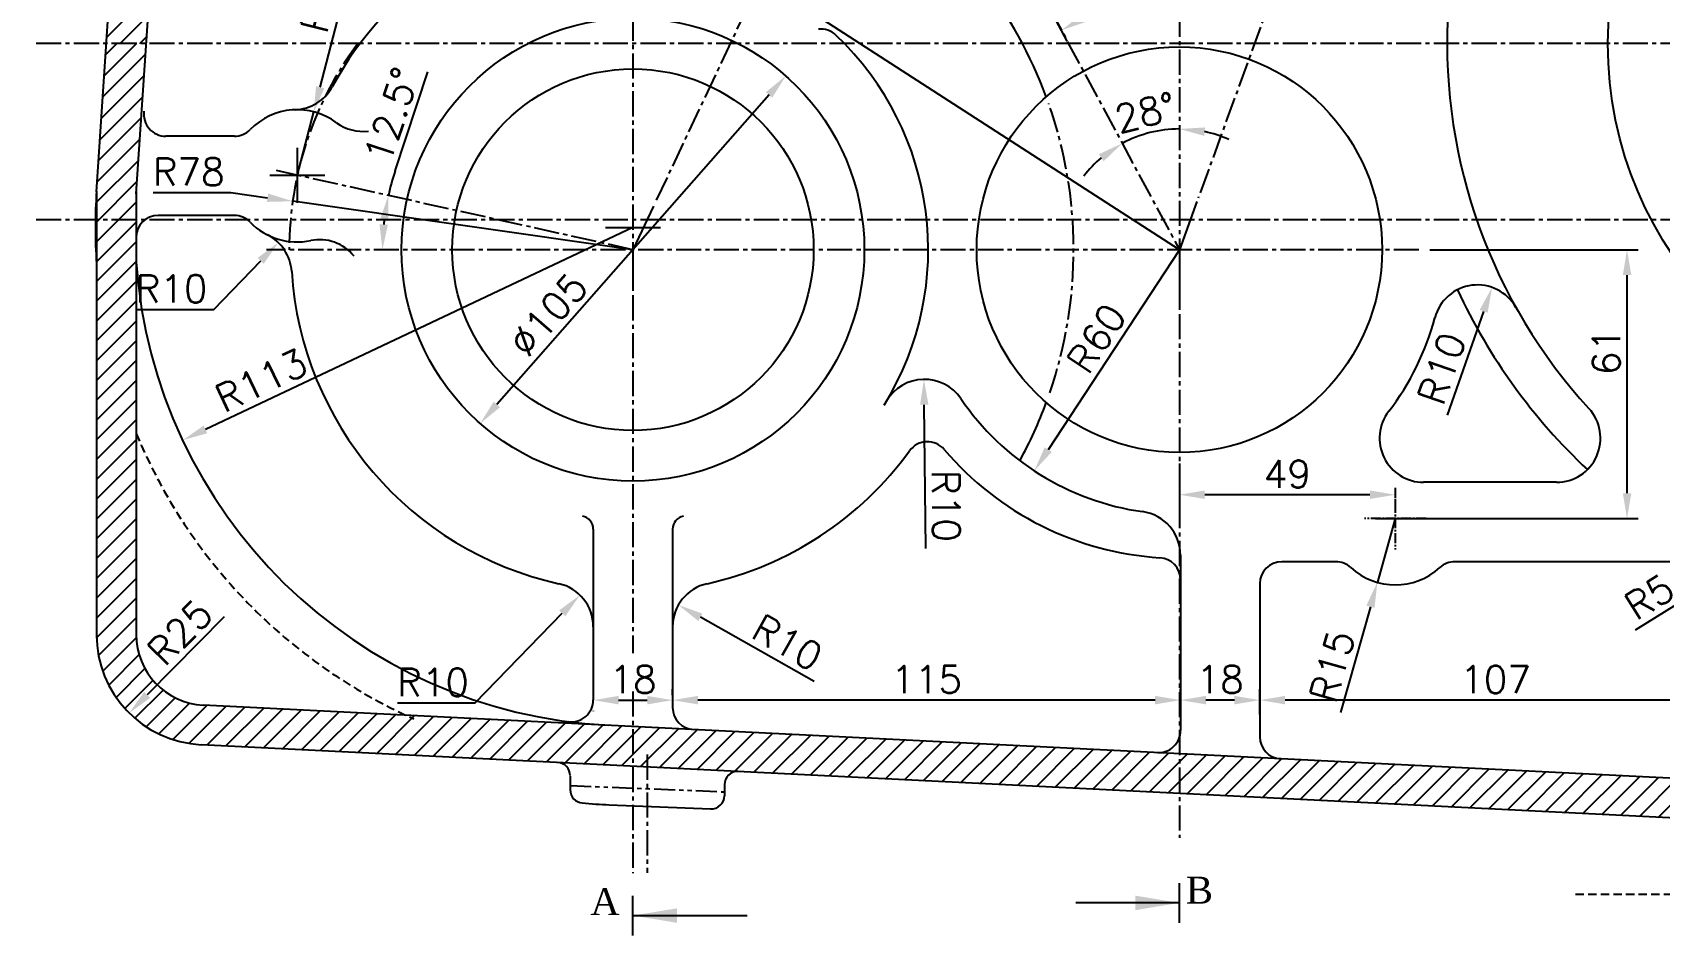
# Model space of a CAD drawing. Header units: millimetres. Extents: x -3508 to 12243, y -3609 to 4092.
# Drawn here: x 1243.3 to 1612.5, y -3607.4 to -3402.6 of the extents above; entities that cross this region are included whole.
import ezdxf

# ---------------------------------------------------------------- set-up
doc = ezdxf.new("R2010")
doc.units = ezdxf.units.MM
doc.header["$LTSCALE"] = 0.3
doc.header["$PDSIZE"] = -50
for name, pattern in [('CENTER2', [28.575, 19.05, -3.175, 3.175, -3.175]), ('HIDDEN', [9.525, 6.35, -3.175]), ('PHANTOM2', [31.75, 15.875, -3.175, 3.175, -3.175, 3.175, -3.175])]:
    doc.linetypes.add(name, pattern=pattern)
for name, color, linetype in [('center', 1, 'CENTER2'), ('CHAIN ...', 8, 'PHANTOM2'), ('h', 4, 'HIDDEN'), ('hatch', 6, 'Continuous')]:
    doc.layers.add(name, color=color, linetype=linetype)
doc.styles.add('ROMANTIC', font='romantic.ttf')
doc.styles.add('rs', font='romans.shx')
doc.styles.get("Standard").update_dxf_attribs({"font": 'romans.shx', "width": 1.2})
doc.dimstyles.new('ISO-25', dxfattribs={"dimscale": 2.5, "dimtxt": 2.5, "dimasz": 2.5, "dimexe": 0.7, "dimexo": 0.625, "dimtad": 1, "dimdec": 3, "dimlfac": -1, "dimzin": 9, "dimdsep": 46, "dimtxsty": 'Standard', "dimcen": 2.5, "dimclrd": 1, "dimclre": 1, "dimclrt": 7, "dimazin": 0, "dimtfac": 0.65, "dimtdec": 3, "dimtmove": 0, "dimatfit": 3, "dimfxl": 0, "dimtolj": 1, "dimarcsym": 0})
doc.dimstyles.new('sarab', dxfattribs={"dimscale": 3, "dimtxt": 2.5, "dimasz": 2.3, "dimexe": 1, "dimexo": 1, "dimtad": 1, "dimdec": 3, "dimdsep": 46, "dimtxsty": 'rs', "dimcen": 0, "dimclrd": 1, "dimclre": 1, "dimclrt": 7, "dimadec": 3, "dimazin": 2, "dimtfac": 1, "dimtdec": 3, "dimtmove": 0, "dimatfit": 3, "dimfxl": 0, "dimarcsym": 0})

# ---------------------------------------------------------------- blocks, each defined once
blk = doc.blocks.new('*D969')
at = {"color": 1, "lineweight": -2, "transparency": 16777216}
for p, q in [((1521.8, -3557.27), (1521.8, -3551.5)), ((1623.05, -3554), (1527.55, -3554))]:
    blk.add_line(p, q, dxfattribs=at)
at = {"color": 1, "transparency": 16777216}
for points in [[(1527.55, -3553.04), (1527.55, -3554.96), (1521.8, -3554)], [(1623.05, -3553.04), (1623.05, -3554.96), (1628.8, -3554)]]:
    blk.add_solid(points, dxfattribs=at)
at = {"layer": 'Defpoints', "color": 0, "transparency": 16777216}
for p in [(1521.8, -3554), (1628.8, -3554), (1521.8, -3559.77)]:
    blk.add_point(p, dxfattribs=at)
at = {"color": 7, "transparency": 16777216, "insert": (1575.3, -3549.31), "char_height": 6.25, "attachment_point": 5, "style": 'rs'}
blk.add_mtext('107', dxfattribs=at)
blk = doc.blocks.new('*D970')
at = {"color": 1, "lineweight": -2, "transparency": 16777216}
for p, q in [((1503.8, -3556.34), (1503.8, -3551.5)), ((1516.05, -3554), (1509.55, -3554))]:
    blk.add_line(p, q, dxfattribs=at)
at = {"color": 1, "transparency": 16777216}
for points in [[(1509.55, -3553.04), (1509.55, -3554.96), (1503.8, -3554)], [(1516.05, -3553.04), (1516.05, -3554.96), (1521.8, -3554)]]:
    blk.add_solid(points, dxfattribs=at)
at = {"layer": 'Defpoints', "color": 0, "transparency": 16777216}
for p in [(1503.8, -3554), (1521.8, -3554), (1503.8, -3558.84)]:
    blk.add_point(p, dxfattribs=at)
at = {"color": 7, "transparency": 16777216, "insert": (1512.8, -3549.31), "char_height": 6.25, "attachment_point": 5, "style": 'rs'}
blk.add_mtext('18', dxfattribs=at)
blk = doc.blocks.new('*D971')
at = {"color": 1, "lineweight": -2, "transparency": 16777216}
for p, q in [((1388.55, -3552.85), (1388.55, -3551.5)), ((1498.05, -3554), (1394.3, -3554))]:
    blk.add_line(p, q, dxfattribs=at)
at = {"color": 1, "transparency": 16777216}
for points in [[(1394.3, -3553.04), (1394.3, -3554.96), (1388.55, -3554)], [(1498.05, -3553.04), (1498.05, -3554.96), (1503.8, -3554)]]:
    blk.add_solid(points, dxfattribs=at)
at = {"layer": 'Defpoints', "color": 0, "transparency": 16777216}
for p in [(1388.55, -3554), (1503.8, -3554), (1388.55, -3555.35)]:
    blk.add_point(p, dxfattribs=at)
at = {"color": 7, "transparency": 16777216, "insert": (1446.17, -3549.31), "char_height": 6.25, "attachment_point": 5, "style": 'rs'}
blk.add_mtext('115', dxfattribs=at)
blk = doc.blocks.new('*D993')
at = {"color": 1, "lineweight": -2, "transparency": 16777216}
blk.add_line((1503.55, -3451.83), (1473.78, -3497.19), dxfattribs=at)
at = {"color": 1, "transparency": 16777216}
blk.add_solid([(1472.98, -3496.66), (1474.58, -3497.71), (1470.62, -3501.99)], dxfattribs=at)
at = {"layer": 'Defpoints', "color": 0, "transparency": 16777216}
for p in [(1503.55, -3451.83), (1470.62, -3501.99)]:
    blk.add_point(p, dxfattribs=at)
at = {"color": 7, "transparency": 16777216, "insert": (1484.75, -3471.94), "char_height": 6.25, "attachment_point": 5, "rotation": 56.7187, "style": 'rs'}
blk.add_mtext('R60', dxfattribs=at)
blk = doc.blocks.new('*D994')
at = {"color": 1, "lineweight": -2, "transparency": 16777216}
for p, q in [((1552.55, -3512.83), (1548.47, -3527.27)), ((1546.91, -3532.8), (1540.12, -3556.81))]:
    blk.add_line(p, q, dxfattribs=at)
at = {"color": 1, "transparency": 16777216}
blk.add_solid([(1545.98, -3532.54), (1547.83, -3533.06), (1548.47, -3527.27)], dxfattribs=at)
at = {"layer": 'Defpoints', "color": 0, "transparency": 16777216}
for p in [(1552.55, -3512.83), (1548.47, -3527.27)]:
    blk.add_point(p, dxfattribs=at)
at = {"color": 7, "transparency": 16777216, "insert": (1538.22, -3546.3), "char_height": 6.25, "attachment_point": 5, "rotation": 74.223, "style": 'rs'}
blk.add_mtext('R15', dxfattribs=at)
blk = doc.blocks.new('*D995')
at = {"color": 1, "lineweight": -2, "transparency": 16777216}
for p, q in [((1308.57, -3414.99), (1315.98, -3386.28)), ((1303.38, -3435.08), (1307.13, -3420.56))]:
    blk.add_line(p, q, dxfattribs=at)
at = {"color": 1, "transparency": 16777216}
blk.add_solid([(1307.64, -3414.75), (1309.49, -3415.23), (1307.13, -3420.56)], dxfattribs=at)
at = {"layer": 'Defpoints', "color": 0, "transparency": 16777216}
for p in [(1307.13, -3420.56), (1303.38, -3435.08)]:
    blk.add_point(p, dxfattribs=at)
at = {"color": 7, "transparency": 16777216, "insert": (1309.04, -3394.4), "char_height": 6.25, "attachment_point": 5, "rotation": 75.5243, "style": 'rs'}
blk.add_mtext('R15', dxfattribs=at)
blk = doc.blocks.new('*D996')
at = {"color": 1, "lineweight": -2, "transparency": 16777216}
for p, q in [((1508.91, -3387.93), (1506.4, -3383.28)), ((1502.53, -3388.2), (1481.83, -3399.34)), ((1478.09, -3404.51), (1475.58, -3399.86))]:
    blk.add_line(p, q, dxfattribs=at)
at = {"color": 1, "transparency": 16777216}
for points in [[(1502.07, -3387.36), (1502.98, -3389.05), (1507.59, -3385.48)], [(1481.38, -3398.49), (1482.29, -3400.18), (1476.77, -3402.06)]]:
    blk.add_solid(points, dxfattribs=at)
at = {"layer": 'Defpoints', "color": 0, "transparency": 16777216}
for p in [(1510.09, -3390.13), (1476.77, -3402.06), (1479.27, -3406.72)]:
    blk.add_point(p, dxfattribs=at)
at = {"color": 7, "transparency": 16777216, "insert": (1494.46, -3387.22), "char_height": 6.25, "attachment_point": 5, "rotation": 28.2841, "style": 'rs'}
blk.add_mtext('35', dxfattribs=at)
blk = doc.blocks.new('*D997')
at = {"color": 1, "lineweight": -2, "transparency": 16777216}
for start, end in [(90, 118.2841), (65.8898, 77.9449), (130.3391, 142.3942)]:
    blk.add_arc((1503.55, -3451.83), 27.38, start, end, dxfattribs=at)
at = {"color": 1, "transparency": 16777216}
for points in [[(1509.17, -3426.01), (1509.37, -3424.1), (1503.55, -3424.45)], [(1485.29, -3430.17), (1486.37, -3431.76), (1490.58, -3427.72)]]:
    blk.add_solid(points, dxfattribs=at)
at = {"layer": 'Defpoints', "color": 0, "transparency": 16777216}
for p in [(1437.5, -3329.08), (1503.55, -3397.85), (1494.7, -3425.92), (1503.55, -3451.83), (1503.55, -3585.2)]:
    blk.add_point(p, dxfattribs=at)
at = {"color": 7, "transparency": 16777216, "insert": (1495.84, -3420.71), "char_height": 6.25, "attachment_point": 5, "rotation": 13.9119, "style": 'rs'}
blk.add_mtext('28%%D', dxfattribs=at)
blk = doc.blocks.new('*D1004')
at = {"color": 1, "lineweight": -2, "transparency": 16777216}
blk.add_line((1410.43, -3416.73), (1348.67, -3486.93), dxfattribs=at)
at = {"color": 1, "transparency": 16777216}
for points in [[(1409.71, -3416.1), (1411.15, -3417.36), (1414.23, -3412.41)], [(1347.95, -3486.3), (1349.39, -3487.57), (1344.87, -3491.25)]]:
    blk.add_solid(points, dxfattribs=at)
at = {"layer": 'Defpoints', "color": 0, "transparency": 16777216}
for p in [(1414.23, -3412.41), (1344.87, -3491.25)]:
    blk.add_point(p, dxfattribs=at)
at = {"color": 7, "transparency": 16777216, "insert": (1360.32, -3466.6), "char_height": 6.25, "attachment_point": 5, "rotation": 48.6619, "style": 'rs'}
blk.add_mtext('∅105', dxfattribs=at)
blk = doc.blocks.new('*D1005')
at = {"color": 1, "lineweight": -2, "transparency": 16777216}
for p, q in [((1376.3, -3554), (1382.8, -3554)), ((1370.55, -3556.42), (1370.55, -3556.5))]:
    blk.add_line(p, q, dxfattribs=at)
at = {"color": 1, "transparency": 16777216}
for points in [[(1376.3, -3553.04), (1376.3, -3554.96), (1370.55, -3554)], [(1382.8, -3553.04), (1382.8, -3554.96), (1388.55, -3554)]]:
    blk.add_solid(points, dxfattribs=at)
at = {"layer": 'Defpoints', "color": 0, "transparency": 16777216}
for p in [(1370.55, -3553.92), (1388.55, -3554), (1388.55, -3554)]:
    blk.add_point(p, dxfattribs=at)
at = {"color": 7, "transparency": 16777216, "insert": (1379.55, -3549.31), "char_height": 6.25, "attachment_point": 5, "style": 'rs'}
blk.add_mtext('18', dxfattribs=at)
blk = doc.blocks.new('*D1007')
at = {"color": 1, "lineweight": -2, "transparency": 16777216}
blk.add_line((1503.55, -3451.83), (1315.96, -3330.8), dxfattribs=at)
at = {"color": 1, "transparency": 16777216}
blk.add_solid([(1316.48, -3329.99), (1315.44, -3331.6), (1311.13, -3327.68)], dxfattribs=at)
at = {"layer": 'Defpoints', "color": 0, "transparency": 16777216}
for p in [(1311.13, -3327.68), (1503.55, -3451.83)]:
    blk.add_point(p, dxfattribs=at)
at = {"color": 7, "transparency": 16777216, "insert": (1350.05, -3347.21), "char_height": 6.25, "attachment_point": 5, "rotation": 327.1692, "style": 'rs'}
blk.add_mtext('R229', dxfattribs=at)
blk = doc.blocks.new('*D1013')
at = {"color": 1, "lineweight": -2, "transparency": 16777216}
blk.add_line((1607.06, -3538.07), (1623.16, -3527.99), dxfattribs=at)
at = {"color": 1, "transparency": 16777216}
blk.add_solid([(1622.65, -3527.18), (1623.67, -3528.81), (1628.04, -3524.94)], dxfattribs=at)
at = {"layer": 'Defpoints', "color": 0, "transparency": 16777216}
for p in [(1628.04, -3524.94), (1623.8, -3527.59)]:
    blk.add_point(p, dxfattribs=at)
at = {"color": 7, "transparency": 16777216, "insert": (1610.19, -3530.58), "char_height": 6.25, "attachment_point": 5, "rotation": 32.0417, "style": 'rs'}
blk.add_mtext('R5', dxfattribs=at)
blk = doc.blocks.new('*D1014')
at = {"color": 1, "lineweight": -2, "transparency": 16777216}
blk.add_line((1564.37, -3489.37), (1572.6, -3465.82), dxfattribs=at)
at = {"color": 1, "transparency": 16777216}
blk.add_solid([(1571.69, -3465.5), (1573.5, -3466.13), (1574.49, -3460.39)], dxfattribs=at)
at = {"layer": 'Defpoints', "color": 0, "transparency": 16777216}
for p in [(1574.49, -3460.39), (1571.2, -3469.83)]:
    blk.add_point(p, dxfattribs=at)
at = {"color": 7, "transparency": 16777216, "insert": (1563.11, -3478.76), "char_height": 6.25, "attachment_point": 5, "rotation": 70.756, "style": 'rs'}
blk.add_mtext('R10', dxfattribs=at)
blk = doc.blocks.new('*D1015')
at = {"color": 1, "lineweight": -2, "transparency": 16777216}
for p, q in [((1503.55, -3500.33), (1503.55, -3509.91)), ((1546.8, -3507.41), (1509.3, -3507.41)), ((1552.55, -3508.33), (1552.55, -3509.91))]:
    blk.add_line(p, q, dxfattribs=at)
at = {"color": 1, "transparency": 16777216}
for points in [[(1509.3, -3506.45), (1509.3, -3508.37), (1503.55, -3507.41)], [(1546.8, -3506.45), (1546.8, -3508.37), (1552.55, -3507.41)]]:
    blk.add_solid(points, dxfattribs=at)
at = {"layer": 'Defpoints', "color": 0, "transparency": 16777216}
for p in [(1503.55, -3497.83), (1552.55, -3505.83), (1503.55, -3507.41)]:
    blk.add_point(p, dxfattribs=at)
at = {"color": 7, "transparency": 16777216, "insert": (1528.05, -3502.73), "char_height": 6.25, "attachment_point": 5, "style": 'rs'}
blk.add_mtext('49', dxfattribs=at)
blk = doc.blocks.new('*D1016')
at = {"color": 1, "lineweight": -2, "transparency": 16777216}
for p, q in [((1560.41, -3451.83), (1607.63, -3451.83)), ((1605.13, -3507.08), (1605.13, -3457.58)), ((1548.05, -3512.83), (1607.63, -3512.83))]:
    blk.add_line(p, q, dxfattribs=at)
at = {"color": 1, "transparency": 16777216}
for points in [[(1604.18, -3457.58), (1606.09, -3457.58), (1605.13, -3451.83)], [(1604.18, -3507.08), (1606.09, -3507.08), (1605.13, -3512.83)]]:
    blk.add_solid(points, dxfattribs=at)
at = {"layer": 'Defpoints', "color": 0, "transparency": 16777216}
for p in [(1557.91, -3451.83), (1605.13, -3451.83), (1545.55, -3512.83)]:
    blk.add_point(p, dxfattribs=at)
at = {"color": 7, "transparency": 16777216, "insert": (1600.45, -3474.94), "char_height": 6.25, "attachment_point": 5, "rotation": 90, "style": 'rs'}
blk.add_mtext('61', dxfattribs=at)
blk = doc.blocks.new('*D1017')
at = {"color": 1, "lineweight": -2, "transparency": 16777216}
blk.add_line((1379.55, -3446.83), (1282.55, -3492.59), dxfattribs=at)
at = {"color": 1, "transparency": 16777216}
blk.add_solid([(1282.14, -3491.73), (1282.96, -3493.46), (1277.35, -3495.05)], dxfattribs=at)
at = {"layer": 'Defpoints', "color": 0, "transparency": 16777216}
for p in [(1379.55, -3446.83), (1277.35, -3495.05)]:
    blk.add_point(p, dxfattribs=at)
at = {"color": 7, "transparency": 16777216, "insert": (1295.19, -3481.45), "char_height": 6.25, "attachment_point": 5, "rotation": 25.2564, "style": 'rs'}
blk.add_mtext('R113', dxfattribs=at)
blk = doc.blocks.new('*D1021')
at = {"color": 1, "lineweight": -2, "transparency": 16777216}
blk.add_line((1325.57, -3433.98), (1333, -3411.52), dxfattribs=at)
for start, end in [(161.7028, 167.5), (173.2972, 174.2028)]:
    blk.add_arc((1379.55, -3451.83), 56.85, start, end, dxfattribs=at)
at = {"color": 1, "transparency": 16777216}
for points in [[(1322.14, -3445.04), (1324.03, -3445.36), (1324.04, -3439.53)], [(1323.94, -3446.14), (1322.03, -3446.04), (1322.7, -3451.83)]]:
    blk.add_solid(points, dxfattribs=at)
at = {"layer": 'Defpoints', "color": 0, "transparency": 16777216}
for p in [(1298.34, -3433.83), (1322.85, -3447.7), (1296.36, -3451.83), (1379.55, -3451.83), (1557.91, -3451.83)]:
    blk.add_point(p, dxfattribs=at)
at = {"color": 7, "transparency": 16777216, "insert": (1324.83, -3421.28), "char_height": 6.25, "attachment_point": 5, "rotation": 71.7028, "style": 'rs'}
blk.add_mtext('12.5°', dxfattribs=at)
blk = doc.blocks.new('*D973')
at = {"color": 1, "lineweight": -2, "transparency": 16777216}
blk.add_line((1446.03, -3519.62), (1445.65, -3487), dxfattribs=at)
at = {"color": 1, "transparency": 16777216}
blk.add_solid([(1446.61, -3486.98), (1444.69, -3487.01), (1445.58, -3481.25)], dxfattribs=at)
at = {"layer": 'Defpoints', "color": 0, "transparency": 16777216}
for p in [(1445.58, -3481.25), (1445.7, -3491.24)]:
    blk.add_point(p, dxfattribs=at)
at = {"color": 7, "transparency": 16777216, "insert": (1450.6, -3509.97), "char_height": 6.25, "attachment_point": 5, "rotation": 270.6641, "style": 'rs'}
blk.add_mtext('R10', dxfattribs=at)
blk = doc.blocks.new('*D974')
at = {"color": 1, "lineweight": -2, "transparency": 16777216}
blk.add_line((1420.66, -3549.74), (1394.85, -3535.21), dxfattribs=at)
at = {"color": 1, "transparency": 16777216}
blk.add_solid([(1395.32, -3534.38), (1394.38, -3536.05), (1389.83, -3532.39)], dxfattribs=at)
at = {"layer": 'Defpoints', "color": 0, "transparency": 16777216}
for p in [(1389.83, -3532.39), (1398.55, -3537.3)]:
    blk.add_point(p, dxfattribs=at)
at = {"color": 7, "transparency": 16777216, "insert": (1414.59, -3540.95), "char_height": 6.25, "attachment_point": 5, "rotation": 330.6293, "style": 'rs'}
blk.add_mtext('R10', dxfattribs=at)
blk = doc.blocks.new('*D975')
at = {"color": 1, "lineweight": -2, "transparency": 16777216}
for p, q in [((1343.76, -3554.63), (1363.51, -3534.3)), ((1326.13, -3554.63), (1343.76, -3554.63))]:
    blk.add_line(p, q, dxfattribs=at)
at = {"color": 1, "transparency": 16777216}
blk.add_solid([(1362.82, -3533.63), (1364.2, -3534.97), (1367.52, -3530.17)], dxfattribs=at)
at = {"layer": 'Defpoints', "color": 0, "transparency": 16777216}
for p in [(1367.52, -3530.17), (1360.55, -3537.35)]:
    blk.add_point(p, dxfattribs=at)
at = {"color": 7, "transparency": 16777216, "insert": (1334.17, -3549.94), "char_height": 6.25, "attachment_point": 5, "style": 'rs'}
blk.add_mtext('R10', dxfattribs=at)
blk = doc.blocks.new('_DatumFilled')
at = {"color": 0, "linetype": 'ByBlock'}
blk.add_solid([(0, 0.577), (-1, 0), (0, -0.577)], dxfattribs=at)
blk = doc.blocks.new('*D976')
at = {"color": 1, "lineweight": -2, "transparency": 16777216}
for p, q in [((1284.42, -3465.39), (1295.08, -3454.35)), ((1266.78, -3465.39), (1284.42, -3465.39))]:
    blk.add_line(p, q, dxfattribs=at)
at = {"color": 1, "transparency": 16777216}
blk.add_solid([(1294.39, -3453.68), (1295.77, -3455.02), (1299.07, -3450.22)], dxfattribs=at)
at = {"layer": 'Defpoints', "color": 0, "transparency": 16777216}
for p in [(1299.07, -3450.22), (1292.13, -3457.41)]:
    blk.add_point(p, dxfattribs=at)
at = {"color": 7, "transparency": 16777216, "insert": (1274.82, -3460.7), "char_height": 6.25, "attachment_point": 5, "style": 'rs'}
blk.add_mtext('R10', dxfattribs=at)
blk = doc.blocks.new('*D1023')
at = {"color": 1, "lineweight": -2, "transparency": 16777216}
blk.add_line((1286.82, -3535.08), (1269.29, -3552.82), dxfattribs=at)
at = {"color": 1, "transparency": 16777216}
blk.add_solid([(1268.61, -3552.15), (1269.97, -3553.5), (1265.25, -3556.91)], dxfattribs=at)
at = {"layer": 'Defpoints', "color": 0, "transparency": 16777216}
for p in [(1282.82, -3539.13), (1265.25, -3556.91)]:
    blk.add_point(p, dxfattribs=at)
at = {"color": 7, "transparency": 16777216, "insert": (1276.74, -3538.61), "char_height": 6.25, "attachment_point": 5, "rotation": 45.3408, "style": 'rs'}
blk.add_mtext('R25', dxfattribs=at)
blk = doc.blocks.new('*D1024')
at = {"color": 1, "lineweight": -2, "transparency": 16777216}
for p, q in [((1270.68, -3438.86), (1288.32, -3438.86)), ((1288.32, -3438.86), (1296.63, -3440.05)), ((1379.55, -3451.83), (1302.33, -3440.85))]:
    blk.add_line(p, q, dxfattribs=at)
at = {"color": 1, "transparency": 16777216}
blk.add_solid([(1296.77, -3439.1), (1296.5, -3440.99), (1302.33, -3440.85)], dxfattribs=at)
at = {"layer": 'Defpoints', "color": 0, "transparency": 16777216}
for p in [(1302.33, -3440.85), (1379.55, -3451.83)]:
    blk.add_point(p, dxfattribs=at)
at = {"color": 7, "transparency": 16777216, "insert": (1278.72, -3434.18), "char_height": 6.25, "attachment_point": 5, "style": 'rs'}
blk.add_mtext('R78', dxfattribs=at)

msp = doc.modelspace()

# ---------------------------------------------------------------- hatches: boundary and pattern name
at = {"layer": 'hatch'}
h = msp.add_hatch(dxfattribs=at)
h.set_pattern_fill('ANSI31', color=2, style=0)
h.set_pattern_definition([(45, (-2656.6855, -3283.8277), (-2.245064, 2.245064), [])])
h.paths.add_polyline_path([(1307.799, -3218.583), (1272.799, -3218.583), (1260.1079, -3405.083), (1269.1287, -3405.083), (1280.0736, -3244.2435, -0.39445035), (1285.0621, -3239.583), (1305.799, -3239.583, 0.41421356), (1307.799, -3237.583)])
h = msp.add_hatch(dxfattribs=at)
h.set_pattern_fill('ANSI31', color=2, style=0)
h.set_pattern_definition([(45, (-2656.6855, -3197.731), (-2.245064, 2.245064), [])])
h.paths.add_polyline_path([(1379.549, -3568.9846), (1379.549, -3559.9734), (1282.0237, -3555.1104, -0.39969488), (1266.8206, -3539.1302), (1266.8206, -3439.002), (1269.1287, -3405.083), (1260.0671, -3405.083), (1257.8206, -3438.6974), (1257.8206, -3539.1302, 0.39969488), (1281.5755, -3564.0992)])
h.paths.add_polyline_path([(1503.549, -3575.1678), (1503.549, -3566.1566), (1379.549, -3559.9734), (1379.549, -3568.9846)])
h.paths.add_polyline_path([(1503.549, -3566.1566), (1503.549, -3575.1678), (1677.8844, -3583.8609, 0.01245641), (1686.799, -3584.083), (1686.799, -3575.083, -0.01245641), (1678.3326, -3574.872)])
h.paths.add_polyline_path([(1865.799, -3405.083), (1856.799, -3405.083, -0.41421356), (1686.799, -3575.083), (1686.799, -3584.083, 0.41421356)])

# ---------------------------------------------------------------- linework, layer by layer
at = {"color": 2}
for p, q in [((1257.8206, -3438.6974), (1272.799, -3214.583)), ((1266.8097, -3439.1612), (1280.0736, -3244.2435)), ((1289.0961, -3426.083), (1273.5427, -3426.083)), ((1303.3979, -3441.2007), (1303.3979, -3428.7007)), ((1297.1479, -3434.9507), (1309.6479, -3434.9507)), ((1257.8206, -3438.6974), (1257.8206, -3539.9337)), ((1266.8206, -3438.6974), (1266.8206, -3539.7829)), ((1289.0961, -3444.083), (1271.8206, -3444.083)), ((1384.2207, -3441.9375), (1379.549, -3451.833)), ((1507.5281, -3440.92), (1503.549, -3451.833)), ((1373.299, -3446.833), (1385.799, -3446.833)), ((1379.549, -3451.833), (1379.549, -3461.1331)), ((1503.549, -3451.833), (1503.549, -3464.7578)), ((1589.1062, -3504.5948), (1558.9695, -3504.5948)), ((1370.549, -3515.2069), (1370.549, -3553.9218)), ((1388.549, -3515.2069), (1388.549, -3555.6653)), ((1503.799, -3521.1507), (1503.799, -3560.9135)), ((1539.055, -3522.5948), (1526.799, -3522.5948)), ((1623.799, -3522.5948), (1566.043, -3522.5948)), ((1521.799, -3527.5948), (1521.799, -3562.3097)), ((1678.3326, -3574.872), (1282.0237, -3555.1104)), ((1677.8844, -3583.8609), (1281.5755, -3564.0992)), ((1365.299, -3571.2288), (1365.299, -3574.3377)), ((1400.299, -3572.9164), (1400.299, -3575.672)), ((1374.1615, -3577.7222), (1397.1756, -3578.6695)), ((1503.549, -3604.4944), (1503.549, -3595.4775)), ((1379.549, -3607.3682), (1379.549, -3598.3513))]:
    msp.add_line(p, q, dxfattribs=at)
at = {"color": 4, "linetype": 'HIDDEN'}
msp.add_line((1686.799, -3598.083), (1592.7353, -3598.083), dxfattribs=at)
at = {"color": 2}
for centre, radius in [((1686.799, -3405.083), 86), ((1379.549, -3451.833), 52.5), ((1503.549, -3451.833), 46), ((1379.549, -3451.833), 41)]:
    msp.add_circle(centre, radius, dxfattribs=at)
for centre, radius, start, end in [((1686.799, -3405.083), 122.5, 131.978469, 222.497715), ((1379.549, -3451.833), 100, 20.29764, 20.29764), ((1379.549, -3451.833), 100, 20.29764, 54.836879), ((1379.549, -3451.833), 77.6, 93.672123, 151.547266), ((1422.1583, -3406.7947), 5, 46.587409, 95.672229), ((1379.549, -3451.833), 67, 328.277516, 46.587409), ((1302.5302, -3410.0974), 10, 271.94576, 331.547266), ((1273.5427, -3421.083), 5, 172.385168, 270), ((1303.379, -3435.083), 15, 53.451237, 135.572996), ((1289.0961, -3421.083), 5, 270, 315.572996), ((1318.2667, -3414.9992), 10, 233.451237, 277.089547), ((1379.549, -3446.833), 122, 176.107091, 183.823613), ((1271.8206, -3449.083), 5, 90, 180), ((1289.0961, -3449.083), 5, 44.427004, 90), ((1303.379, -3435.083), 15, 224.427004, 281.744545), ((1292.1266, -3457.4075), 10, 3.648516, 63.250022), ((1308.4677, -3459.5596), 10, 38.930054, 101.744545), ((1379.549, -3446.833), 113, 183.973023, 267.145348), ((1379.549, -3451.833), 77.6, 183.648516, 257.473275), ((1571.1959, -3469.83), 10, 29.252342, 165.10191), ((1686.799, -3405.083), 132.5, 204.927105, 226.822952), ((1503.549, -3451.833), 60, 322.346627, 345.10191), ((1445.6982, -3491.2447), 10, 34.265233, 149.213491), ((1503.549, -3451.833), 60, 214.265233, 261.993484), ((1379.549, -3451.833), 100, 331.409761, 339.70236), ((1558.9695, -3494.5948), 10, 142.346627, 270), ((1589.1062, -3494.5948), 10, 270, 42.497715), ((1446.3787, -3500.3774), 5, 40.335188, 144.005752), ((1379.549, -3451.833), 77.6, 282.526725, 324.005752), ((1503.549, -3451.833), 70, 220.335188, 266.368837), ((1367.549, -3515.2069), 3, 0, 79.277848), ((1391.549, -3515.2069), 3, 100.722152, 180), ((1493.799, -3521.1507), 10, 0, 81.993484), ((1498.799, -3526.6824), 5, 0, 86.368837), ((1526.799, -3527.5948), 5, 90, 180), ((1539.055, -3527.5948), 5, 47.568994, 90), ((1552.549, -3512.833), 15, 227.568994, 312.431006), ((1566.043, -3527.5948), 5, 90, 132.431006), ((1360.549, -3537.3477), 10, 0, 77.473275), ((1398.549, -3537.3477), 10, 102.526725, 180), ((1282.8206, -3539.1302), 25, 180, 267.145348), ((1282.8206, -3539.1302), 16, 180, 267.145348), ((1365.549, -3553.9218), 5, 262.551809, 0), ((1393.549, -3555.6653), 5, 180, 267.145348), ((1498.799, -3560.9135), 5, 267.145348, 0), ((1526.799, -3562.3097), 5, 180, 267.145348), ((1362.299, -3571.1282), 3, 0, 87.145348), ((1403.299, -3573.1726), 3, 87.145348, 180), ((1368.299, -3574.3377), 3, 180, 264.957732), ((1379.549, -3446.833), 131, 264.957732, 267.642983), ((1397.299, -3575.672), 3, 267.642983, 0)]:
    msp.add_arc(centre, radius, start, end, dxfattribs=at)
at = {"layer": 'center', "color": 2}
for p, q in [((1437.499, -3329.083), (1503.549, -3451.833)), ((1431.2074, -3342.41), (1384.6898, -3440.9437)), ((1539.5663, -3353.0526), (1507.8045, -3440.162)), ((1379.549, -3390.152), (1379.549, -3451.833)), ((1503.549, -3397.8542), (1503.549, -3585.2043)), ((1875.6118, -3405.083), (1243.2992, -3405.083)), ((1379.549, -3451.833), (1298.3367, -3433.8287)), ((1875.6118, -3445.083), (1243.2992, -3445.083)), ((1557.9131, -3451.833), (1296.3649, -3451.833)), ((1379.549, -3462.1764), (1379.549, -3543.3592)), ((1379.549, -3552.031), (1379.549, -3593.2621)), ((1382.799, -3566.3486), (1382.799, -3593.1741))]:
    msp.add_line(p, q, dxfattribs=at)
at = {"layer": 'center', "color": 2, "ltscale": 0.4}
for p, q in [((1552.549, -3505.833), (1552.549, -3519.833)), ((1559.549, -3512.833), (1545.549, -3512.833))]:
    msp.add_line(p, q, dxfattribs=at)
at = {"layer": 'center', "color": 2}
for radius, start, end in [(78, 143.175999, 180), (100, 341.074636, 19.344383)]:
    msp.add_arc((1379.549, -3451.833), radius, start, end, dxfattribs=at)
at = {"layer": 'CHAIN ...', "color": 2}
msp.add_line((1365.299, -3573.354), (1400.299, -3574.7946), dxfattribs=at)
at = {"layer": 'h', "color": 2}
msp.add_arc((1379.549, -3446.833), 122, 202.48142, 245.95021, dxfattribs=at)

# ---------------------------------------------------------------- texts
at = {"color": 2, "style": 'ROMANTIC'}
for s, p in [('B', (1505.0268, -3600.1411)), ('A', (1369.8952, -3602.7437))]:
    msp.add_text(s, height=6.1, dxfattribs=at).set_placement(p)

# ---------------------------------------------------------------- dimensions: what is measured, and where the dimension line sits
at = {"color": 2}
for center, mpoint, override, picture, middle in [((1503.549, -3451.833), (1311.1259, -3327.6784), {"dimscale": 2.5, "dimdec": 2, "dimadec": 2, "dimtdec": 2, "dimatfit": 0}, '*D1007', (1347.5039, -3351.1501)), ((1303.379, -3435.083), (1307.1285, -3420.5592), {"dimscale": 2.5, "dimdec": 2, "dimadec": 2, "dimtdec": 2, "dimatfit": 0}, '*D995', (1313.5786, -3395.575)), ((1379.549, -3451.833), (1302.3255, -3440.8547), {"dimscale": 2.5, "dimtoh": 1, "dimdec": 2, "dimcen": 2.5, "dimadec": 1, "dimtdec": 2, "dimldrblk": 'DatumFilled'}, '*D1024', (1288.3152, -3438.863)), ((1379.549, -3446.833), (1277.3509, -3495.0466), {"dimscale": 2.5, "dimdec": 2, "dimadec": 2, "dimtdec": 2, "dimatfit": 0}, '*D1017', (1297.1906, -3485.6869)), ((1292.1266, -3457.4075), (1299.0741, -3450.215), {"dimscale": 2.5, "dimtoh": 1, "dimdec": 2, "dimcen": 2.5, "dimadec": 1, "dimtdec": 2, "dimldrblk": 'DatumFilled'}, '*D976', (1274.8178, -3465.3898)), ((1571.1959, -3469.83), (1574.4918, -3460.3888), {"dimscale": 2.5, "dimdec": 2, "dimadec": 2, "dimtdec": 2, "dimtmove": 1}, '*D1014', (1567.5381, -3480.3081)), ((1445.6982, -3491.2447), (1445.5823, -3481.2454), {"dimscale": 2.5, "dimdec": 2, "dimcen": 2.5, "dimadec": 2, "dimtdec": 2, "dimtmove": 1}, '*D973', (1445.9159, -3510.024)), ((1623.799, -3527.5948), (1628.0373, -3524.9421), {"dimscale": 2.5, "dimdec": 2, "dimadec": 2, "dimtdec": 2, "dimtmove": 1}, '*D1013', (1612.676, -3534.5565)), ((1282.8206, -3539.1302), (1265.2483, -3556.9127), {"dimscale": 2.5, "dimtoh": 1, "dimdec": 2, "dimcen": 2.5, "dimadec": 1, "dimtdec": 2, "dimldrblk": 'DatumFilled'}, '*D1023', (1280.078, -3541.9056)), ((1360.549, -3537.3477), (1367.5168, -3530.1748), {"dimscale": 2.5, "dimtoh": 1, "dimdec": 2, "dimcen": 2.5, "dimadec": 1, "dimtdec": 2, "dimtmove": 1, "dimldrblk": 'DatumFilled'}, '*D975', (1343.7639, -3554.6268)), ((1398.549, -3537.2991), (1389.8344, -3532.3945), {"dimscale": 2.5, "dimdec": 2, "dimcen": 2.5, "dimadec": 2, "dimtdec": 2, "dimtmove": 1}, '*D974', (1412.2921, -3545.0337))]:
    dim = msp.add_radius_dim(center=center, mpoint=mpoint, dimstyle='sarab', override=override, dxfattribs=at)
    dim.commit()
    dim.dimension.update_dxf_attribs({"geometry": picture, "text_midpoint": middle, "dimtype": 164})
dim = msp.add_angular_dim_2l(base=(1494.7003, -3425.9231), line1=((1503.549, -3397.8542), (1503.549, -3585.2043)), line2=((1437.499, -3329.083), (1503.549, -3451.833)), text='28%%D', dimstyle='sarab', override={"dimscale": 2.5, "dimdec": 2, "dimadec": 2, "dimtdec": 2, "dimatfit": 0}, dxfattribs=at)
dim.commit()
dim.dimension.update_dxf_attribs({"geometry": '*D997', "text_midpoint": (1496.9662, -3425.2569), "dimtype": 162})
for base, p1, p2, angle, override, picture, middle, dimtype in [((1476.7681, -3402.0624), (1510.0931, -3390.1307), (1479.2718, -3406.7152), 208.284052, {"dimscale": 2.5, "dimdec": 2, "dimadec": 2, "dimtdec": 2, "dimatfit": 0}, '*D996', (1496.6783, -3391.349), 161), ((1605.1345, -3451.833), (1545.549, -3512.833), (1557.9131, -3451.833), 90, {"dimscale": 2.5, "dimdec": 2, "dimadec": 2, "dimtdec": 2}, '*D1016', (1605.1345, -3474.9413), 160)]:
    dim = msp.add_linear_dim(base=base, p1=p1, p2=p2, angle=angle, dimstyle='sarab', override=override, dxfattribs=at)
    dim.commit()
    dim.dimension.update_dxf_attribs({"geometry": picture, "text_midpoint": middle, "dimtype": dimtype})
dim = msp.add_angular_dim_2l(base=(1322.8455, -3447.7021), line1=((1557.9131, -3451.833), (1296.3649, -3451.833)), line2=((1379.549, -3451.833), (1298.3367, -3433.8287)), dimstyle='sarab', override={"dimscale": 2.5, "dimdec": 2, "dimcen": 2.5, "dimadec": 2, "dimtdec": 2}, dxfattribs=at)
dim.commit()
dim.dimension.update_dxf_attribs({"geometry": '*D1021', "text_midpoint": (1324.8333, -3421.2802)})
dim = msp.add_diameter_dim_2p(p1=(1414.2253, -3412.4147), p2=(1344.8727, -3491.2513), dimstyle='sarab', override={"dimscale": 2.5, "dimdec": 2, "dimadec": 2, "dimtdec": 2, "dimatfit": 0}, dxfattribs=at)
dim.commit()
dim.dimension.update_dxf_attribs({"geometry": '*D1004', "text_midpoint": (1363.8361, -3469.6946), "dimtype": 163})
for center, mpoint, picture, middle in [((1503.549, -3451.833), (1470.624, -3501.9922), '*D993', (1484.7455, -3471.9369)), ((1552.549, -3512.833), (1548.4706, -3527.2679), '*D994', (1538.2232, -3546.2968))]:
    dim = msp.add_radius_dim(center=center, mpoint=mpoint, dimstyle='sarab', override={"dimscale": 2.5, "dimdec": 2, "dimadec": 2, "dimtdec": 2, "dimatfit": 0}, dxfattribs=at)
    dim.commit()
    dim.dimension.update_dxf_attribs({"geometry": picture, "text_midpoint": middle})
for base, p1, p2, override, picture, middle in [((1503.549, -3507.413), (1552.549, -3505.833), (1503.549, -3497.833), {"dimscale": 2.5, "dimdec": 2, "dimadec": 2, "dimtdec": 2}, '*D1015', (1528.049, -3502.7255)), ((1388.549, -3553.9992), (1370.549, -3553.9218), (1388.549, -3553.9992), {"dimscale": 2.5, "dimdec": 2, "dimadec": 2, "dimtdec": 2, "dimatfit": 0}, '*D1005', (1379.549, -3549.3117)), ((1503.799, -3553.9992), (1521.799, -3553.9992), (1503.799, -3558.8443), {"dimscale": 2.5, "dimdec": 2, "dimadec": 2, "dimtdec": 2, "dimatfit": 0}, '*D970', (1512.799, -3549.3117)), ((1521.799, -3553.9992), (1628.799, -3553.9992), (1521.799, -3559.7731), {"dimscale": 2.5, "dimdec": 2, "dimadec": 2, "dimtdec": 2, "dimatfit": 0}, '*D969', (1575.299, -3549.3117))]:
    dim = msp.add_linear_dim(base=base, p1=p1, p2=p2, dimstyle='sarab', override=override, dxfattribs=at)
    dim.commit()
    dim.dimension.update_dxf_attribs({"geometry": picture, "text_midpoint": middle})
dim = msp.add_linear_dim(base=(1388.549, -3553.9992), p1=(1503.799, -3553.9992), p2=(1388.549, -3555.3532), text='115', dimstyle='sarab', override={"dimscale": 2.5, "dimdec": 2, "dimadec": 2, "dimtdec": 2, "dimatfit": 0}, dxfattribs=at)
dim.commit()
dim.dimension.update_dxf_attribs({"geometry": '*D971', "text_midpoint": (1446.174, -3549.3117)})

# ---------------------------------------------------------------- leaders
for points in [[(1503.549, -3599.9859), (1480.043, -3599.9859)], [(1379.549, -3602.8597), (1405.4415, -3602.8597)]]:
    msp.add_leader(points, dimstyle='ISO-25', override={"dimscale": 2, "dimasz": 5}, dxfattribs=at)

doc.saveas('drawing.dxf')
